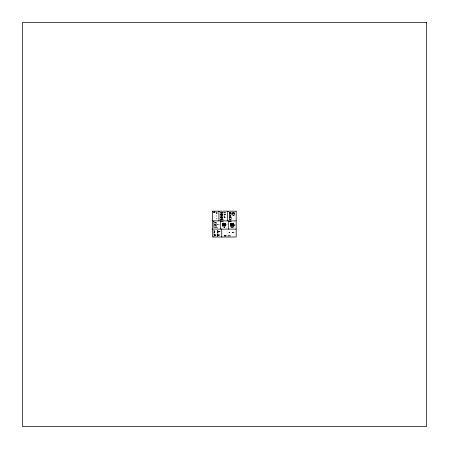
<?xml version="1.0" encoding="UTF-8"?>
<svg xmlns="http://www.w3.org/2000/svg" width="449" height="449" viewBox="0 0 449 449"><rect width="100%" height="100%" fill="white"/><g stroke="black" fill="none" stroke-linecap="round" stroke-linejoin="round"><path stroke-width="0.67" d="M226.852 224.943L226.852 224.713M213.039 211.434L212.736 211.412M216.659 213.006L216.99 212.949M218.977 224.421L219.045 224.405M221.537 221.172L221.346 221.161M224.461 212.742L224.652 212.82M216.367 213.028L216.873 213.073L216.435 212.983M224.478 214.325L224.652 214.364M225.802 235.877L225.544 235.921M226.088 235.871L225.982 235.826M230.163 235.848L229.815 235.921M233.149 215.397L233.11 215.296M234.805 224.399L234.844 225.482M224.231 227.531L224.719 227.508L224.287 227.576M218.775 235.091L218.467 234.995L219.078 234.995M227.94 235.764L228.114 235.882M217.636 224.393L217.468 224.36M218.596 224.421L218.517 224.388M224.511 217.569L224.388 217.569M234.754 225.437L234.754 225.056M224.163 217.63L224.107 217.535M229.899 219.707L230.146 219.713M233.138 232.593L232.071 232.638L232.666 232.588M223.613 212.82L223.664 212.865M230.702 221.144L230.298 221.262L230.646 221.217M222.872 221.189L223.299 221.121M230.028 215.335L230.612 215.436L230.129 215.335M233.48 226.97L233.946 226.986M217.114 224.365L217.193 224.433M219.213 234.995L219.78 235.108M224.73 214.454L225.05 214.325M225.05 212.848L225.342 212.742M225.364 214.403L225.566 214.364M224.416 235.86L224.708 235.848M228.664 235.888L228.356 235.826M229.388 232.627L229.546 232.599M233.828 215.374L233.289 215.329M233.547 226.947L233.755 226.913M213.505 221.239L214.117 221.211M215.453 235.085L215.166 235.04M216.699 227.301L216.732 227.222M219.191 211.378L219.28 211.4M222.098 221.194L221.784 221.088M223.748 219.381L223.866 219.353M230.416 219.746L230.87 219.735M229.287 232.644L229.422 232.582M231.05 221.25L230.724 221.205L231.106 221.228M232.217 227.452L232.155 227.497M233.474 232.548L233.963 232.633M223.905 212.798L224.146 212.86M223.939 214.403L224.36 214.426M215.879 234.967L216.109 235.046M219.286 231.69L218.966 231.718L220.004 231.594M219.606 231.706L219.774 231.69M224.489 217.619L224.551 217.658M215.363 235.08L215.11 235.068M224.792 217.569L225.19 217.535M229.063 221.267L229.422 221.144M229.663 221.273L230.051 221.228M229.147 235.826L229.029 235.888M225.999 235.837L225.46 235.888M224.057 227.531L223.933 227.452M217.367 227.323L217.024 227.317M224.281 216.154L223.939 216.149L224.281 216.092M225.185 235.848L224.797 235.798L225.218 235.82M228.945 232.582L229.203 232.599M215.565 235.091L215.795 235.046M218.843 231.594L218.657 231.662M224.702 216.059L224.837 216.121M225.072 217.636L224.854 217.535M230.719 226.868L230.881 226.998M222.524 226.201L222.805 225.903L224.663 226.195M224.68 226.201L225.611 225.937L223.299 223.596L223.338 223.142L223.843 223.136L225.617 225.162M230.432 226.201L231.577 225.914L231.807 226.464M220.571 221.088L220.65 221.11M230.062 235.804L229.759 235.764M213.937 230.595L214.325 232.189L213.819 232.84M214.134 230.595L214.521 232.189L214.016 232.84M213.937 233.884L214.325 235.472L213.819 236.129M214.134 233.884L214.521 235.472L214.016 236.129M217.546 230.595L217.933 232.189L217.428 232.84M217.743 230.595L218.13 232.189L217.625 232.84M217.546 233.884L217.933 235.478L217.428 236.129M217.743 233.884L218.13 235.478L217.625 236.129M224.208 235.826L224.573 235.798M233.463 215.312L233.295 215.425M213.752 221.262L213.303 221.222M233.463 223.097C231.824 223.787 231.83 226.661 233.463 225.252M233.463 223.815C231.802 225.123 231.836 226.773 233.463 224.534M221.155 212.966L220.796 212.82L221.155 212.669M221.155 214.588L220.796 214.437L221.155 214.291M221.155 216.205L220.796 216.059L221.155 215.907M221.155 217.821L220.796 217.675L221.155 217.524M221.155 219.443L220.796 219.292L221.155 219.146M229.939 221.273L230.157 221.273M222.031 221.099L222.384 221.088M225.611 223.063C223.074 225.342 222.199 227.705 225.611 223.782M225.611 224.5C222.721 228.603 223.254 221.565 225.617 223.725M225.611 225.218C223.243 227.379 222.71 220.352 225.617 224.444M230.651 212.349L231.151 212.68M230.651 216.62L230.988 216.648M232.369 226.599C231.083 226.144 232.952 225.645 233.295 226.195M224.971 214.414L224.685 214.375M221.205 213.286L220.498 212.82L221.2 212.349M221.205 214.908L220.498 214.437L221.2 213.971M221.205 216.525L220.498 216.059L221.2 215.587M221.205 218.141L220.498 217.675L221.2 217.204M221.205 219.763L220.498 219.292L221.2 218.826M225.263 212.775L224.96 212.809M231.998 227.531L231.695 227.407M231.791 227.536L232.285 227.508M216.536 215.952L216.373 215.952M228.272 211.367L227.817 211.44M217.26 212.983L216.974 213.073M230.129 215.352L229.765 215.408M216.895 218.702L216.497 218.758M212.444 220.874L236.18 220.874M212.444 229.091L236.18 229.091M214.953 231.836L214.936 231.942M234.013 212.321L234.372 212.686M233.469 223.692C232.548 221.778 228.889 227.879 231.858 224.898C228.215 220.942 232.728 224.466 233.469 225.853M233.469 224.41C231.791 222.154 231.864 223.832 233.469 225.129M228.272 220.874L228.272 229.091M227.548 211.165L227.548 220.874M221.75 229.091L221.75 237.021M220.358 220.874L220.358 229.091M218.921 211.165L218.921 220.874M222.524 223.321L223.265 224.253L222.541 224.696L223.243 225.482L222.732 225.937L222.541 225.415L223.226 224.758L222.524 224.04L223.243 223.467L222.945 223.041L222.524 223.321M230.432 224.04C231.74 225.016 232.144 226.694 230.432 224.904C231.628 223.995 232.285 222.216 230.455 223.972M213.926 212.124L213.629 212.512L215.116 211.962L213.926 212.124M426.55 22.45L22.45 22.45L22.45 426.55L426.55 426.55L426.55 22.45M236.18 211.165L212.444 211.165L212.444 237.021L236.18 237.021L236.18 211.165M230.073 212.321L229.355 212.321L229.355 213.039L230.073 213.039L230.073 212.321M233.295 212.321L232.571 212.321L232.571 213.045L233.295 213.045L233.295 212.321M222.446 212.461L221.727 212.461L221.727 213.18L222.446 213.18L222.446 212.461M231.106 213.32L229.349 213.32L229.349 215.071L231.106 215.071L231.106 213.32M234.322 213.32L232.571 213.32L232.571 215.071L234.322 215.071L234.322 213.32M222.446 214.078L221.727 214.078L221.727 214.802L222.446 214.802L222.446 214.078M222.446 215.7L221.727 215.7L221.727 216.418L222.446 216.418L222.446 215.7M230.073 216.592L229.355 216.592L229.355 217.31L230.073 217.31L230.073 216.592M222.446 217.316L221.727 217.316L221.727 218.034L222.446 218.034L222.446 217.316M231.106 217.585L229.349 217.585L229.349 219.337L231.106 219.337L231.106 217.585M222.446 218.932L221.727 218.932L221.727 219.656L222.446 219.656L222.446 218.932M216.042 222.311L213.881 222.311L213.881 224.472L216.042 224.472L216.042 222.311M216.042 225.19L213.881 225.19L213.881 227.346L216.042 227.346L216.042 225.19"/></g></svg>
